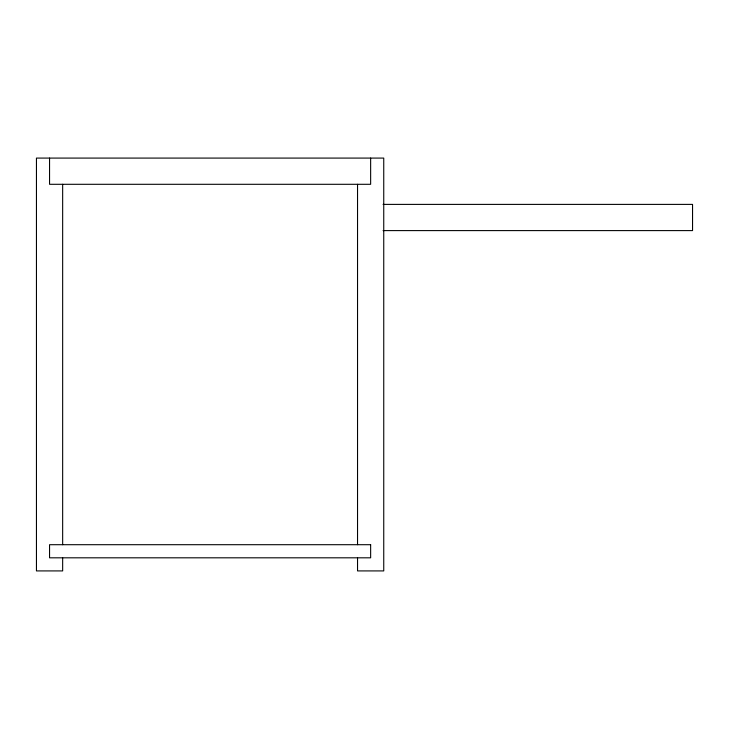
<?xml version="1.0" encoding="UTF-8"?>
<svg xmlns="http://www.w3.org/2000/svg" width="729" height="729" viewBox="0 0 729 729"><rect width="100%" height="100%" fill="white"/><g stroke="black" fill="none" stroke-linecap="round" stroke-linejoin="round"><path stroke-width="1.09" d="M383.08 204.393L692.55 204.393L692.55 230.601L383.08 230.601M370.642 158.084L370.642 184.3L49.554 184.3L49.554 158.084M357.538 184.3L357.538 544.7M357.538 557.813L357.538 570.916L383.746 570.916L383.746 158.084L36.45 158.084L36.45 570.916L62.658 570.916L62.658 557.813M62.658 184.3L62.658 544.7M370.642 544.7L49.554 544.7L49.554 557.813L370.642 557.813L370.642 544.7"/></g></svg>
